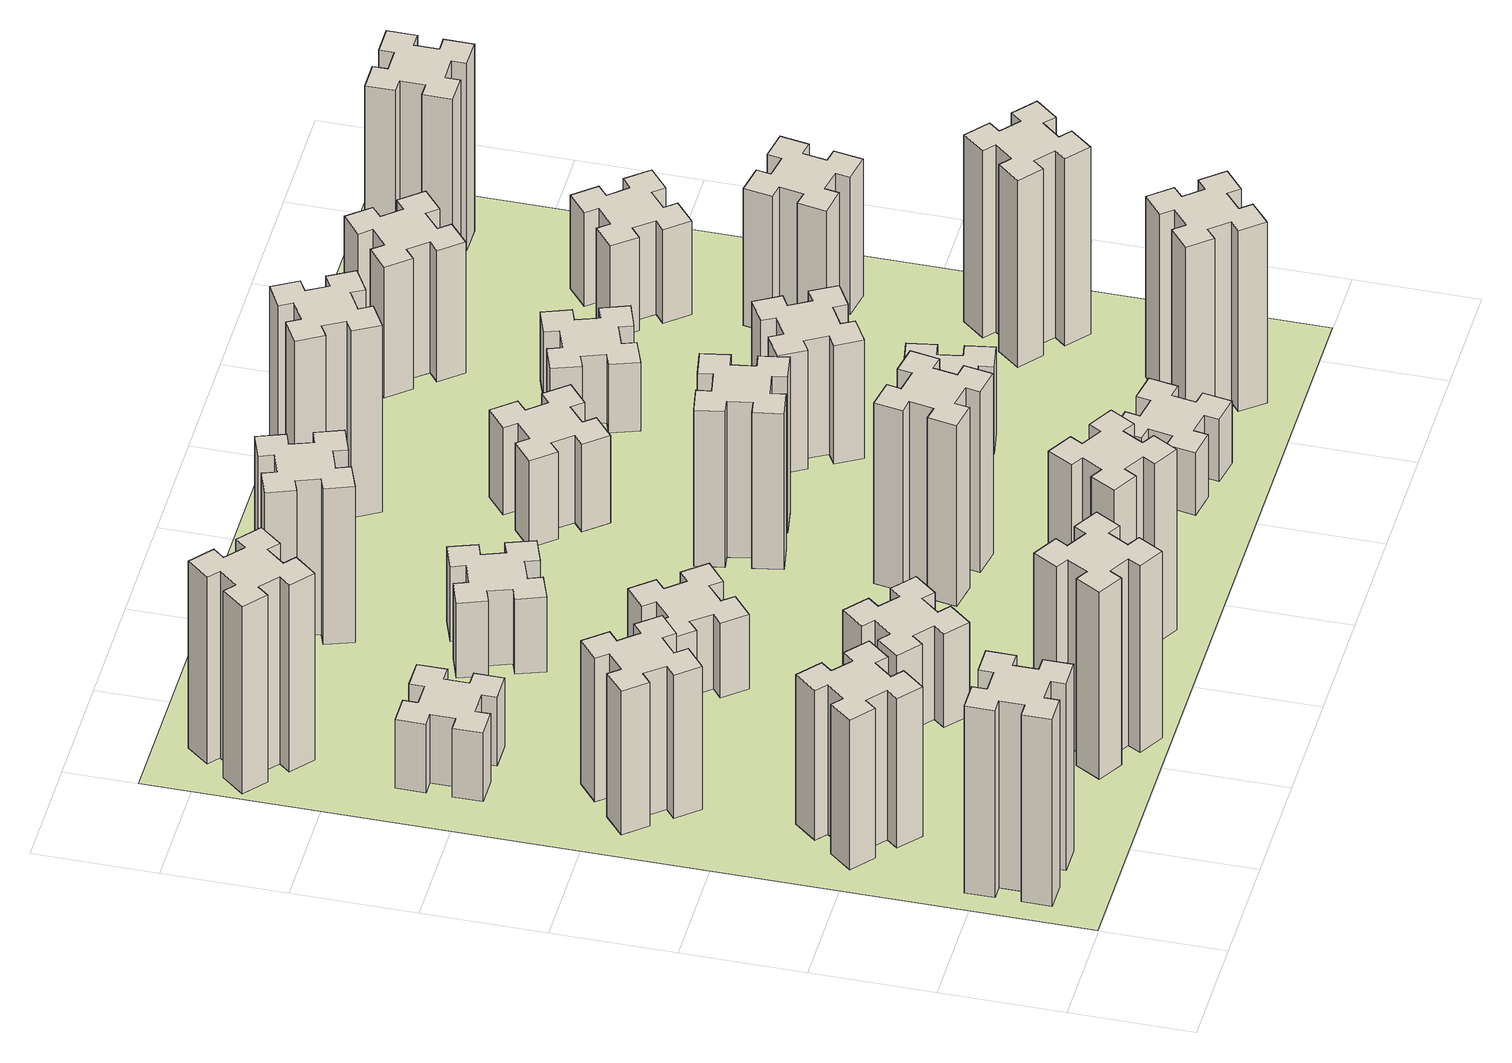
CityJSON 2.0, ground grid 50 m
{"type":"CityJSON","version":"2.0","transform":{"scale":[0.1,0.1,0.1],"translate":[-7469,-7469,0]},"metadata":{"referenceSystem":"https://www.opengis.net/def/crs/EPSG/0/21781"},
"CityObjects":{
"building1":{"type":"Building","attributes":{"class":"1000","function":"1000","usage":"1000","yearOfConstruction":2016,"roofType":"1000","measuredHeight":90,"storeysAboveGround":30,"storeysBelowGround":0},"geometry":[{"type":"Solid","lod":"1","boundaries":[[[[0,1,2,3,4,5,6,7,8,9,10,11,12,13,14,15,16,17,18,19]],[[17,16,20,21]],[[16,15,22,20]],[[15,14,23,22]],[[14,13,24,23]],[[13,12,25,24]],[[12,11,26,25]],[[11,10,27,26]],[[10,9,28,27]],[[9,8,29,28]],[[8,7,30,29]],[[7,6,31,30]],[[6,5,32,31]],[[5,4,33,32]],[[4,3,34,33]],[[3,2,35,34]],[[2,1,36,35]],[[1,0,37,36]],[[0,19,38,37]],[[19,18,39,38]],[[18,17,21,39]],[[24,25,26,27,28,29,30,31,32,33,34,35,36,37,38,39,21,20,22,23]]]]}]},
"building2":{"type":"Building","attributes":{"class":"1000","function":"1000","usage":"1000","yearOfConstruction":2016,"roofType":"1000","measuredHeight":72,"storeysAboveGround":30,"storeysBelowGround":0},"geometry":[{"type":"Solid","lod":"1","boundaries":[[[[40,41,42,43,44,45,46,47,48,49,50,51,52,53,54,55,56,57,58,59]],[[57,56,60,61]],[[56,55,62,60]],[[55,54,63,62]],[[54,53,64,63]],[[53,52,65,64]],[[52,51,66,65]],[[51,50,67,66]],[[50,49,68,67]],[[49,48,69,68]],[[48,47,70,69]],[[47,46,71,70]],[[46,45,72,71]],[[45,44,73,72]],[[44,43,74,73]],[[43,42,75,74]],[[42,41,76,75]],[[41,40,77,76]],[[40,59,78,77]],[[59,58,79,78]],[[58,57,61,79]],[[64,65,66,67,68,69,70,71,72,73,74,75,76,77,78,79,61,60,62,63]]]]}]},
"building3":{"type":"Building","attributes":{"class":"1000","function":"1000","usage":"1000","yearOfConstruction":2016,"roofType":"1000","measuredHeight":69,"storeysAboveGround":30,"storeysBelowGround":0},"geometry":[{"type":"Solid","lod":"1","boundaries":[[[[80,81,82,83,84,85,86,87,88,89,90,91,92,93,94,95,96,97,98,99]],[[97,96,100,101]],[[96,95,102,100]],[[95,94,103,102]],[[94,93,104,103]],[[93,92,105,104]],[[92,91,106,105]],[[91,90,107,106]],[[90,89,108,107]],[[89,88,109,108]],[[88,87,110,109]],[[87,86,111,110]],[[86,85,112,111]],[[85,84,113,112]],[[84,83,114,113]],[[83,82,115,114]],[[82,81,116,115]],[[81,80,117,116]],[[80,99,118,117]],[[99,98,119,118]],[[98,97,101,119]],[[104,105,106,107,108,109,110,111,112,113,114,115,116,117,118,119,101,100,102,103]]]]}]},
"building4":{"type":"Building","attributes":{"class":"1000","function":"1000","usage":"1000","yearOfConstruction":2016,"roofType":"1000","measuredHeight":33,"storeysAboveGround":30,"storeysBelowGround":0},"geometry":[{"type":"Solid","lod":"1","boundaries":[[[[120,121,122,123,124,125,126,127,128,129,130,131,132,133,134,135,136,137,138,139]],[[137,136,140,141]],[[136,135,142,140]],[[135,134,143,142]],[[134,133,144,143]],[[133,132,145,144]],[[132,131,146,145]],[[131,130,147,146]],[[130,129,148,147]],[[129,128,149,148]],[[128,127,150,149]],[[127,126,151,150]],[[126,125,152,151]],[[125,124,153,152]],[[124,123,154,153]],[[123,122,155,154]],[[122,121,156,155]],[[121,120,157,156]],[[120,139,158,157]],[[139,138,159,158]],[[138,137,141,159]],[[144,145,146,147,148,149,150,151,152,153,154,155,156,157,158,159,141,140,142,143]]]]}]},
"building5":{"type":"Building","attributes":{"class":"1000","function":"1000","usage":"1000","yearOfConstruction":2016,"roofType":"1000","measuredHeight":90,"storeysAboveGround":30,"storeysBelowGround":0},"geometry":[{"type":"Solid","lod":"1","boundaries":[[[[160,161,162,163,164,165,166,167,168,169,170,171,172,173,174,175,176,177,178,179]],[[177,176,180,181]],[[176,175,182,180]],[[175,174,183,182]],[[174,173,184,183]],[[173,172,185,184]],[[172,171,186,185]],[[171,170,187,186]],[[170,169,188,187]],[[169,168,189,188]],[[168,167,190,189]],[[167,166,191,190]],[[166,165,192,191]],[[165,164,193,192]],[[164,163,194,193]],[[163,162,195,194]],[[162,161,196,195]],[[161,160,197,196]],[[160,179,198,197]],[[179,178,199,198]],[[178,177,181,199]],[[184,185,186,187,188,189,190,191,192,193,194,195,196,197,198,199,181,180,182,183]]]]}]},
"building6":{"type":"Building","attributes":{"class":"1000","function":"1000","usage":"1000","yearOfConstruction":2016,"roofType":"1000","measuredHeight":90,"storeysAboveGround":30,"storeysBelowGround":0},"geometry":[{"type":"Solid","lod":"1","boundaries":[[[[200,201,202,203,204,205,206,207,208,209,210,211,212,213,214,215,216,217,218,219]],[[217,216,220,221]],[[216,215,222,220]],[[215,214,223,222]],[[214,213,224,223]],[[213,212,225,224]],[[212,211,226,225]],[[211,210,227,226]],[[210,209,228,227]],[[209,208,229,228]],[[208,207,230,229]],[[207,206,231,230]],[[206,205,232,231]],[[205,204,233,232]],[[204,203,234,233]],[[203,202,235,234]],[[202,201,236,235]],[[201,200,237,236]],[[200,219,238,237]],[[219,218,239,238]],[[218,217,221,239]],[[224,225,226,227,228,229,230,231,232,233,234,235,236,237,238,239,221,220,222,223]]]]}]},
"building7":{"type":"Building","attributes":{"class":"1000","function":"1000","usage":"1000","yearOfConstruction":2016,"roofType":"1000","measuredHeight":45,"storeysAboveGround":30,"storeysBelowGround":0},"geometry":[{"type":"Solid","lod":"1","boundaries":[[[[240,241,242,243,244,245,246,247,248,249,250,251,252,253,254,255,256,257,258,259]],[[257,256,260,261]],[[256,255,262,260]],[[255,254,263,262]],[[254,253,264,263]],[[253,252,265,264]],[[252,251,266,265]],[[251,250,267,266]],[[250,249,268,267]],[[249,248,269,268]],[[248,247,270,269]],[[247,246,271,270]],[[246,245,272,271]],[[245,244,273,272]],[[244,243,274,273]],[[243,242,275,274]],[[242,241,276,275]],[[241,240,277,276]],[[240,259,278,277]],[[259,258,279,278]],[[258,257,261,279]],[[264,265,266,267,268,269,270,271,272,273,274,275,276,277,278,279,261,260,262,263]]]]}]},
"building8":{"type":"Building","attributes":{"class":"1000","function":"1000","usage":"1000","yearOfConstruction":2016,"roofType":"1000","measuredHeight":36,"storeysAboveGround":30,"storeysBelowGround":0},"geometry":[{"type":"Solid","lod":"1","boundaries":[[[[280,281,282,283,284,285,286,287,288,289,290,291,292,293,294,295,296,297,298,299]],[[297,296,300,301]],[[296,295,302,300]],[[295,294,303,302]],[[294,293,304,303]],[[293,292,305,304]],[[292,291,306,305]],[[291,290,307,306]],[[290,289,308,307]],[[289,288,309,308]],[[288,287,310,309]],[[287,286,311,310]],[[286,285,312,311]],[[285,284,313,312]],[[284,283,314,313]],[[283,282,315,314]],[[282,281,316,315]],[[281,280,317,316]],[[280,299,318,317]],[[299,298,319,318]],[[298,297,301,319]],[[304,305,306,307,308,309,310,311,312,313,314,315,316,317,318,319,301,300,302,303]]]]}]},
"building9":{"type":"Building","attributes":{"class":"1000","function":"1000","usage":"1000","yearOfConstruction":2016,"roofType":"1000","measuredHeight":87,"storeysAboveGround":30,"storeysBelowGround":0},"geometry":[{"type":"Solid","lod":"1","boundaries":[[[[320,321,322,323,324,325,326,327,328,329,330,331,332,333,334,335,336,337,338,339]],[[337,336,340,341]],[[336,335,342,340]],[[335,334,343,342]],[[334,333,344,343]],[[333,332,345,344]],[[332,331,346,345]],[[331,330,347,346]],[[330,329,348,347]],[[329,328,349,348]],[[328,327,350,349]],[[327,326,351,350]],[[326,325,352,351]],[[325,324,353,352]],[[324,323,354,353]],[[323,322,355,354]],[[322,321,356,355]],[[321,320,357,356]],[[320,339,358,357]],[[339,338,359,358]],[[338,337,341,359]],[[344,345,346,347,348,349,350,351,352,353,354,355,356,357,358,359,341,340,342,343]]]]}]},
"building10":{"type":"Building","attributes":{"class":"1000","function":"1000","usage":"1000","yearOfConstruction":2016,"roofType":"1000","measuredHeight":36,"storeysAboveGround":30,"storeysBelowGround":0},"geometry":[{"type":"Solid","lod":"1","boundaries":[[[[360,361,362,363,364,365,366,367,368,369,370,371,372,373,374,375,376,377,378,379]],[[377,376,380,381]],[[376,375,382,380]],[[375,374,383,382]],[[374,373,384,383]],[[373,372,385,384]],[[372,371,386,385]],[[371,370,387,386]],[[370,369,388,387]],[[369,368,389,388]],[[368,367,390,389]],[[367,366,391,390]],[[366,365,392,391]],[[365,364,393,392]],[[364,363,394,393]],[[363,362,395,394]],[[362,361,396,395]],[[361,360,397,396]],[[360,379,398,397]],[[379,378,399,398]],[[378,377,381,399]],[[384,385,386,387,388,389,390,391,392,393,394,395,396,397,398,399,381,380,382,383]]]]}]},
"building11":{"type":"Building","attributes":{"class":"1000","function":"1000","usage":"1000","yearOfConstruction":2016,"roofType":"1000","measuredHeight":75,"storeysAboveGround":30,"storeysBelowGround":0},"geometry":[{"type":"Solid","lod":"1","boundaries":[[[[400,401,402,403,404,405,406,407,408,409,410,411,412,413,414,415,416,417,418,419]],[[417,416,420,421]],[[416,415,422,420]],[[415,414,423,422]],[[414,413,424,423]],[[413,412,425,424]],[[412,411,426,425]],[[411,410,427,426]],[[410,409,428,427]],[[409,408,429,428]],[[408,407,430,429]],[[407,406,431,430]],[[406,405,432,431]],[[405,404,433,432]],[[404,403,434,433]],[[403,402,435,434]],[[402,401,436,435]],[[401,400,437,436]],[[400,419,438,437]],[[419,418,439,438]],[[418,417,421,439]],[[424,425,426,427,428,429,430,431,432,433,434,435,436,437,438,439,421,420,422,423]]]]}]},
"building12":{"type":"Building","attributes":{"class":"1000","function":"1000","usage":"1000","yearOfConstruction":2016,"roofType":"1000","measuredHeight":87,"storeysAboveGround":30,"storeysBelowGround":0},"geometry":[{"type":"Solid","lod":"1","boundaries":[[[[440,441,442,443,444,445,446,447,448,449,450,451,452,453,454,455,456,457,458,459]],[[457,456,460,461]],[[456,455,462,460]],[[455,454,463,462]],[[454,453,464,463]],[[453,452,465,464]],[[452,451,466,465]],[[451,450,467,466]],[[450,449,468,467]],[[449,448,469,468]],[[448,447,470,469]],[[447,446,471,470]],[[446,445,472,471]],[[445,444,473,472]],[[444,443,474,473]],[[443,442,475,474]],[[442,441,476,475]],[[441,440,477,476]],[[440,459,478,477]],[[459,458,479,478]],[[458,457,461,479]],[[464,465,466,467,468,469,470,471,472,473,474,475,476,477,478,479,461,460,462,463]]]]}]},
"building13":{"type":"Building","attributes":{"class":"1000","function":"1000","usage":"1000","yearOfConstruction":2016,"roofType":"1000","measuredHeight":75,"storeysAboveGround":30,"storeysBelowGround":0},"geometry":[{"type":"Solid","lod":"1","boundaries":[[[[480,481,482,483,484,485,486,487,488,489,490,491,492,493,494,495,496,497,498,499]],[[497,496,500,501]],[[496,495,502,500]],[[495,494,503,502]],[[494,493,504,503]],[[493,492,505,504]],[[492,491,506,505]],[[491,490,507,506]],[[490,489,508,507]],[[489,488,509,508]],[[488,487,510,509]],[[487,486,511,510]],[[486,485,512,511]],[[485,484,513,512]],[[484,483,514,513]],[[483,482,515,514]],[[482,481,516,515]],[[481,480,517,516]],[[480,499,518,517]],[[499,498,519,518]],[[498,497,501,519]],[[504,505,506,507,508,509,510,511,512,513,514,515,516,517,518,519,501,500,502,503]]]]}]},
"building14":{"type":"Building","attributes":{"class":"1000","function":"1000","usage":"1000","yearOfConstruction":2016,"roofType":"1000","measuredHeight":42,"storeysAboveGround":30,"storeysBelowGround":0},"geometry":[{"type":"Solid","lod":"1","boundaries":[[[[520,521,522,523,524,525,526,527,528,529,530,531,532,533,534,535,536,537,538,539]],[[537,536,540,541]],[[536,535,542,540]],[[535,534,543,542]],[[534,533,544,543]],[[533,532,545,544]],[[532,531,546,545]],[[531,530,547,546]],[[530,529,548,547]],[[529,528,549,548]],[[528,527,550,549]],[[527,526,551,550]],[[526,525,552,551]],[[525,524,553,552]],[[524,523,554,553]],[[523,522,555,554]],[[522,521,556,555]],[[521,520,557,556]],[[520,539,558,557]],[[539,538,559,558]],[[538,537,541,559]],[[544,545,546,547,548,549,550,551,552,553,554,555,556,557,558,559,541,540,542,543]]]]}]},
"building15":{"type":"Building","attributes":{"class":"1000","function":"1000","usage":"1000","yearOfConstruction":2016,"roofType":"1000","measuredHeight":30,"storeysAboveGround":30,"storeysBelowGround":0},"geometry":[{"type":"Solid","lod":"1","boundaries":[[[[560,561,562,563,564,565,566,567,568,569,570,571,572,573,574,575,576,577,578,579]],[[577,576,580,581]],[[576,575,582,580]],[[575,574,583,582]],[[574,573,584,583]],[[573,572,585,584]],[[572,571,586,585]],[[571,570,587,586]],[[570,569,588,587]],[[569,568,589,588]],[[568,567,590,589]],[[567,566,591,590]],[[566,565,592,591]],[[565,564,593,592]],[[564,563,594,593]],[[563,562,595,594]],[[562,561,596,595]],[[561,560,597,596]],[[560,579,598,597]],[[579,578,599,598]],[[578,577,581,599]],[[584,585,586,587,588,589,590,591,592,593,594,595,596,597,598,599,581,580,582,583]]]]}]},
"building16":{"type":"Building","attributes":{"class":"1000","function":"1000","usage":"1000","yearOfConstruction":2016,"roofType":"1000","measuredHeight":90,"storeysAboveGround":30,"storeysBelowGround":0},"geometry":[{"type":"Solid","lod":"1","boundaries":[[[[600,601,602,603,604,605,606,607,608,609,610,611,612,613,614,615,616,617,618,619]],[[617,616,620,621]],[[616,615,622,620]],[[615,614,623,622]],[[614,613,624,623]],[[613,612,625,624]],[[612,611,626,625]],[[611,610,627,626]],[[610,609,628,627]],[[609,608,629,628]],[[608,607,630,629]],[[607,606,631,630]],[[606,605,632,631]],[[605,604,633,632]],[[604,603,634,633]],[[603,602,635,634]],[[602,601,636,635]],[[601,600,637,636]],[[600,619,638,637]],[[619,618,639,638]],[[618,617,621,639]],[[624,625,626,627,628,629,630,631,632,633,634,635,636,637,638,639,621,620,622,623]]]]}]},
"building17":{"type":"Building","attributes":{"class":"1000","function":"1000","usage":"1000","yearOfConstruction":2016,"roofType":"1000","measuredHeight":42,"storeysAboveGround":30,"storeysBelowGround":0},"geometry":[{"type":"Solid","lod":"1","boundaries":[[[[640,641,642,643,644,645,646,647,648,649,650,651,652,653,654,655,656,657,658,659]],[[657,656,660,661]],[[656,655,662,660]],[[655,654,663,662]],[[654,653,664,663]],[[653,652,665,664]],[[652,651,666,665]],[[651,650,667,666]],[[650,649,668,667]],[[649,648,669,668]],[[648,647,670,669]],[[647,646,671,670]],[[646,645,672,671]],[[645,644,673,672]],[[644,643,674,673]],[[643,642,675,674]],[[642,641,676,675]],[[641,640,677,676]],[[640,659,678,677]],[[659,658,679,678]],[[658,657,661,679]],[[664,665,666,667,668,669,670,671,672,673,674,675,676,677,678,679,661,660,662,663]]]]}]},
"building18":{"type":"Building","attributes":{"class":"1000","function":"1000","usage":"1000","yearOfConstruction":2016,"roofType":"1000","measuredHeight":57,"storeysAboveGround":30,"storeysBelowGround":0},"geometry":[{"type":"Solid","lod":"1","boundaries":[[[[680,681,682,683,684,685,686,687,688,689,690,691,692,693,694,695,696,697,698,699]],[[697,696,700,701]],[[696,695,702,700]],[[695,694,703,702]],[[694,693,704,703]],[[693,692,705,704]],[[692,691,706,705]],[[691,690,707,706]],[[690,689,708,707]],[[689,688,709,708]],[[688,687,710,709]],[[687,686,711,710]],[[686,685,712,711]],[[685,684,713,712]],[[684,683,714,713]],[[683,682,715,714]],[[682,681,716,715]],[[681,680,717,716]],[[680,699,718,717]],[[699,698,719,718]],[[698,697,701,719]],[[704,705,706,707,708,709,710,711,712,713,714,715,716,717,718,719,701,700,702,703]]]]}]},
"building19":{"type":"Building","attributes":{"class":"1000","function":"1000","usage":"1000","yearOfConstruction":2016,"roofType":"1000","measuredHeight":87,"storeysAboveGround":30,"storeysBelowGround":0},"geometry":[{"type":"Solid","lod":"1","boundaries":[[[[720,721,722,723,724,725,726,727,728,729,730,731,732,733,734,735,736,737,738,739]],[[737,736,740,741]],[[736,735,742,740]],[[735,734,743,742]],[[734,733,744,743]],[[733,732,745,744]],[[732,731,746,745]],[[731,730,747,746]],[[730,729,748,747]],[[729,728,749,748]],[[728,727,750,749]],[[727,726,751,750]],[[726,725,752,751]],[[725,724,753,752]],[[724,723,754,753]],[[723,722,755,754]],[[722,721,756,755]],[[721,720,757,756]],[[720,739,758,757]],[[739,738,759,758]],[[738,737,741,759]],[[744,745,746,747,748,749,750,751,752,753,754,755,756,757,758,759,741,740,742,743]]]]}]},
"building20":{"type":"Building","attributes":{"class":"1000","function":"1000","usage":"1000","yearOfConstruction":2016,"roofType":"1000","measuredHeight":33,"storeysAboveGround":30,"storeysBelowGround":0},"geometry":[{"type":"Solid","lod":"1","boundaries":[[[[760,761,762,763,764,765,766,767,768,769,770,771,772,773,774,775,776,777,778,779]],[[777,776,780,781]],[[776,775,782,780]],[[775,774,783,782]],[[774,773,784,783]],[[773,772,785,784]],[[772,771,786,785]],[[771,770,787,786]],[[770,769,788,787]],[[769,768,789,788]],[[768,767,790,789]],[[767,766,791,790]],[[766,765,792,791]],[[765,764,793,792]],[[764,763,794,793]],[[763,762,795,794]],[[762,761,796,795]],[[761,760,797,796]],[[760,779,798,797]],[[779,778,799,798]],[[778,777,781,799]],[[784,785,786,787,788,789,790,791,792,793,794,795,796,797,798,799,781,780,782,783]]]]}]},
"building21":{"type":"Building","attributes":{"class":"1000","function":"1000","usage":"1000","yearOfConstruction":2016,"roofType":"1000","measuredHeight":63,"storeysAboveGround":30,"storeysBelowGround":0},"geometry":[{"type":"Solid","lod":"1","boundaries":[[[[800,801,802,803,804,805,806,807,808,809,810,811,812,813,814,815,816,817,818,819]],[[817,816,820,821]],[[816,815,822,820]],[[815,814,823,822]],[[814,813,824,823]],[[813,812,825,824]],[[812,811,826,825]],[[811,810,827,826]],[[810,809,828,827]],[[809,808,829,828]],[[808,807,830,829]],[[807,806,831,830]],[[806,805,832,831]],[[805,804,833,832]],[[804,803,834,833]],[[803,802,835,834]],[[802,801,836,835]],[[801,800,837,836]],[[800,819,838,837]],[[819,818,839,838]],[[818,817,821,839]],[[824,825,826,827,828,829,830,831,832,833,834,835,836,837,838,839,821,820,822,823]]]]}]},
"building22":{"type":"Building","attributes":{"class":"1000","function":"1000","usage":"1000","yearOfConstruction":2016,"roofType":"1000","measuredHeight":90,"storeysAboveGround":30,"storeysBelowGround":0},"geometry":[{"type":"Solid","lod":"1","boundaries":[[[[840,841,842,843,844,845,846,847,848,849,850,851,852,853,854,855,856,857,858,859]],[[857,856,860,861]],[[856,855,862,860]],[[855,854,863,862]],[[854,853,864,863]],[[853,852,865,864]],[[852,851,866,865]],[[851,850,867,866]],[[850,849,868,867]],[[849,848,869,868]],[[848,847,870,869]],[[847,846,871,870]],[[846,845,872,871]],[[845,844,873,872]],[[844,843,874,873]],[[843,842,875,874]],[[842,841,876,875]],[[841,840,877,876]],[[840,859,878,877]],[[859,858,879,878]],[[858,857,861,879]],[[864,865,866,867,868,869,870,871,872,873,874,875,876,877,878,879,861,860,862,863]]]]}]},
"building23":{"type":"Building","attributes":{"class":"1000","function":"1000","usage":"1000","yearOfConstruction":2016,"roofType":"1000","measuredHeight":66,"storeysAboveGround":30,"storeysBelowGround":0},"geometry":[{"type":"Solid","lod":"1","boundaries":[[[[880,881,882,883,884,885,886,887,888,889,890,891,892,893,894,895,896,897,898,899]],[[897,896,900,901]],[[896,895,902,900]],[[895,894,903,902]],[[894,893,904,903]],[[893,892,905,904]],[[892,891,906,905]],[[891,890,907,906]],[[890,889,908,907]],[[889,888,909,908]],[[888,887,910,909]],[[887,886,911,910]],[[886,885,912,911]],[[885,884,913,912]],[[884,883,914,913]],[[883,882,915,914]],[[882,881,916,915]],[[881,880,917,916]],[[880,899,918,917]],[[899,898,919,918]],[[898,897,901,919]],[[904,905,906,907,908,909,910,911,912,913,914,915,916,917,918,919,901,900,902,903]]]]}]},
"building24":{"type":"Building","attributes":{"class":"1000","function":"1000","usage":"1000","yearOfConstruction":2016,"roofType":"1000","measuredHeight":45,"storeysAboveGround":30,"storeysBelowGround":0},"geometry":[{"type":"Solid","lod":"1","boundaries":[[[[920,921,922,923,924,925,926,927,928,929,930,931,932,933,934,935,936,937,938,939]],[[937,936,940,941]],[[936,935,942,940]],[[935,934,943,942]],[[934,933,944,943]],[[933,932,945,944]],[[932,931,946,945]],[[931,930,947,946]],[[930,929,948,947]],[[929,928,949,948]],[[928,927,950,949]],[[927,926,951,950]],[[926,925,952,951]],[[925,924,953,952]],[[924,923,954,953]],[[923,922,955,954]],[[922,921,956,955]],[[921,920,957,956]],[[920,939,958,957]],[[939,938,959,958]],[[938,937,941,959]],[[944,945,946,947,948,949,950,951,952,953,954,955,956,957,958,959,941,940,942,943]]]]}]},
"building25":{"type":"Building","attributes":{"class":"1000","function":"1000","usage":"1000","yearOfConstruction":2016,"roofType":"1000","measuredHeight":90,"storeysAboveGround":30,"storeysBelowGround":0},"geometry":[{"type":"Solid","lod":"1","boundaries":[[[[960,961,962,963,964,965,966,967,968,969,970,971,972,973,974,975,976,977,978,979]],[[977,976,980,981]],[[976,975,982,980]],[[975,974,983,982]],[[974,973,984,983]],[[973,972,985,984]],[[972,971,986,985]],[[971,970,987,986]],[[970,969,988,987]],[[969,968,989,988]],[[968,967,990,989]],[[967,966,991,990]],[[966,965,992,991]],[[965,964,993,992]],[[964,963,994,993]],[[963,962,995,994]],[[962,961,996,995]],[[961,960,997,996]],[[960,979,998,997]],[[979,978,999,998]],[[978,977,981,999]],[[984,985,986,987,988,989,990,991,992,993,994,995,996,997,998,999,981,980,982,983]]]]}]},
"landuse1":{"type":"LandUse","attributes":{"name":"plot1","function":"1010"},"geometry":[{"type":"MultiSurface","lod":"1","boundaries":[[[1000,1001,1002,1003]]]}]}
},
"vertices":[
[165,425,0],[165,325,0],[105,325,0],[105,205,0],[225,205,0],[225,265,0],[325,265,0],[325,205,0],[445,205,0],[445,325,0],[385,325,0],[385,425,0],[445,425,0],[445,545,0],[325,545,0],[325,485,0],[225,485,0],[225,545,0],[105,545,0],[105,425,0],[225,485,900],[225,545,900],[325,485,900],[325,545,900],[445,545,900],[445,425,900],[385,425,900],[385,325,900],[445,325,900],[445,205,900],[325,205,900],[325,265,900],[225,265,900],[225,205,900],[105,205,900],[105,325,900],[165,325,900],[165,425,900],[105,425,900],[105,545,900],
[484,1067,0],[408,1132,0],[446,1178,0],[354,1255,0],[277,1163,0],[323,1124,0],[259,1048,0],[213,1086,0],[136,994,0],[228,917,0],[266,963,0],[343,899,0],[304,853,0],[396,776,0],[473,868,0],[427,906,0],[492,983,0],[538,944,0],[615,1036,0],[523,1113,0],[492,983,720],[538,944,720],[427,906,720],[473,868,720],[396,776,720],[304,853,720],[343,899,720],[266,963,720],[228,917,720],[136,994,720],[213,1086,720],[259,1048,720],[323,1124,720],[277,1163,720],[354,1255,720],[446,1178,720],[408,1132,720],[484,1067,720],[523,1113,720],[615,1036,720],
[492,1888,0],[427,1964,0],[473,2003,0],[396,2095,0],[304,2018,0],[343,1972,0],[266,1907,0],[228,1953,0],[136,1876,0],[213,1784,0],[259,1823,0],[323,1746,0],[277,1708,0],[354,1616,0],[446,1693,0],[408,1739,0],[484,1803,0],[523,1757,0],[615,1834,0],[538,1926,0],[484,1803,690],[523,1757,690],[408,1739,690],[446,1693,690],[354,1616,690],[277,1708,690],[323,1746,690],[259,1823,690],[213,1784,690],[136,1876,690],[228,1953,690],[266,1907,690],[343,1972,690],[304,2018,690],[396,2095,690],[473,2003,690],[427,1964,690],[492,1888,690],[538,1926,690],[615,1834,690],
[485,2545,0],[485,2645,0],[545,2645,0],[545,2765,0],[425,2765,0],[425,2705,0],[325,2705,0],[325,2765,0],[205,2765,0],[205,2645,0],[265,2645,0],[265,2545,0],[205,2545,0],[205,2425,0],[325,2425,0],[325,2485,0],[425,2485,0],[425,2425,0],[545,2425,0],[545,2545,0],[425,2485,330],[425,2425,330],[325,2485,330],[325,2425,330],[205,2425,330],[205,2545,330],[265,2545,330],[265,2645,330],[205,2645,330],[205,2765,330],[325,2765,330],[325,2705,330],[425,2705,330],[425,2765,330],[545,2765,330],[545,2645,330],[485,2645,330],[485,2545,330],[545,2545,330],[545,2425,330],
[1214,346,0],[1127,396,0],[1157,448,0],[1053,508,0],[993,404,0],[1045,374,0],[995,287,0],[943,317,0],[883,213,0],[987,153,0],[1017,205,0],[1104,155,0],[1074,103,0],[1178,43,0],[1238,147,0],[1186,177,0],[1236,264,0],[1288,234,0],[1348,338,0],[1244,398,0],[1236,264,900],[1288,234,900],[1186,177,900],[1238,147,900],[1178,43,900],[1074,103,900],[1104,155,900],[1017,205,900],[987,153,900],[883,213,900],[943,317,900],[995,287,900],[1045,374,900],[993,404,900],[1053,508,900],[1157,448,900],[1127,396,900],[1214,346,900],[1244,398,900],[1348,338,900],
[384,3387,0],[308,3452,0],[346,3498,0],[254,3575,0],[177,3483,0],[223,3444,0],[159,3368,0],[113,3406,0],[36,3314,0],[128,3237,0],[166,3283,0],[243,3219,0],[204,3173,0],[296,3096,0],[373,3188,0],[327,3226,0],[392,3303,0],[438,3264,0],[515,3356,0],[423,3433,0],[392,3303,900],[438,3264,900],[327,3226,900],[373,3188,900],[296,3096,900],[204,3173,900],[243,3219,900],[166,3283,900],[128,3237,900],[36,3314,900],[113,3406,900],[159,3368,900],[223,3444,900],[177,3483,900],[254,3575,900],[346,3498,900],[308,3452,900],[384,3387,900],[423,3433,900],[515,3356,900],
[1167,906,0],[1232,983,0],[1278,944,0],[1355,1036,0],[1263,1113,0],[1224,1067,0],[1148,1132,0],[1186,1178,0],[1094,1255,0],[1017,1163,0],[1063,1124,0],[999,1048,0],[953,1086,0],[876,994,0],[968,917,0],[1006,963,0],[1083,899,0],[1044,853,0],[1136,776,0],[1213,868,0],[1083,899,450],[1044,853,450],[1006,963,450],[968,917,450],[876,994,450],[953,1086,450],[999,1048,450],[1063,1124,450],[1017,1163,450],[1094,1255,450],[1186,1178,450],[1148,1132,450],[1224,1067,450],[1263,1113,450],[1355,1036,450],[1278,944,450],[1232,983,450],[1167,906,450],[1213,868,450],[1136,776,450],
[1083,1972,0],[1006,1907,0],[968,1953,0],[876,1876,0],[953,1784,0],[999,1823,0],[1063,1746,0],[1017,1708,0],[1094,1616,0],[1186,1693,0],[1148,1739,0],[1224,1803,0],[1263,1757,0],[1355,1834,0],[1278,1926,0],[1232,1888,0],[1167,1964,0],[1213,2003,0],[1136,2095,0],[1044,2018,0],[1167,1964,360],[1213,2003,360],[1232,1888,360],[1278,1926,360],[1355,1834,360],[1263,1757,360],[1224,1803,360],[1148,1739,360],[1186,1693,360],[1094,1616,360],[1017,1708,360],[1063,1746,360],[999,1823,360],[953,1784,360],[876,1876,360],[968,1953,360],[1006,1907,360],[1083,1972,360],[1044,2018,360],[1136,2095,360],
[1657,305,0],[1744,255,0],[1714,203,0],[1818,143,0],[1878,247,0],[1826,277,0],[1876,364,0],[1928,334,0],[1988,438,0],[1884,498,0],[1854,446,0],[1767,496,0],[1797,548,0],[1693,608,0],[1633,504,0],[1685,474,0],[1635,387,0],[1583,417,0],[1523,313,0],[1627,253,0],[1635,387,870],[1583,417,870],[1685,474,870],[1633,504,870],[1693,608,870],[1797,548,870],[1767,496,870],[1854,446,870],[1884,498,870],[1988,438,870],[1928,334,870],[1876,364,870],[1826,277,870],[1878,247,870],[1818,143,870],[1714,203,870],[1744,255,870],[1657,305,870],[1627,253,870],[1523,313,870],
[1106,2475,0],[1200,2509,0],[1220,2453,0],[1333,2494,0],[1292,2607,0],[1236,2586,0],[1202,2680,0],[1258,2700,0],[1217,2813,0],[1104,2772,0],[1125,2716,0],[1031,2682,0],[1010,2738,0],[897,2697,0],[939,2584,0],[995,2605,0],[1029,2511,0],[973,2490,0],[1014,2377,0],[1127,2419,0],[1029,2511,360],[973,2490,360],[995,2605,360],[939,2584,360],[897,2697,360],[1010,2738,360],[1031,2682,360],[1125,2716,360],[1104,2772,360],[1217,2813,360],[1258,2700,360],[1202,2680,360],[1236,2586,360],[1292,2607,360],[1333,2494,360],[1220,2453,360],[1200,2509,360],[1106,2475,360],[1127,2419,360],[1014,2377,360],
[1125,3456,0],[1031,3422,0],[1010,3478,0],[897,3437,0],[939,3324,0],[995,3345,0],[1029,3251,0],[973,3230,0],[1014,3117,0],[1127,3159,0],[1106,3215,0],[1200,3249,0],[1220,3193,0],[1333,3234,0],[1292,3347,0],[1236,3326,0],[1202,3420,0],[1258,3440,0],[1217,3553,0],[1104,3512,0],[1202,3420,750],[1258,3440,750],[1236,3326,750],[1292,3347,750],[1333,3234,750],[1220,3193,750],[1200,3249,750],[1106,3215,750],[1127,3159,750],[1014,3117,750],[973,3230,750],[1029,3251,750],[995,3345,750],[939,3324,750],[897,3437,750],[1010,3478,750],[1031,3422,750],[1125,3456,750],[1104,3512,750],[1217,3553,750],
[2055,1047,0],[2072,1145,0],[2131,1135,0],[2152,1253,0],[2034,1274,0],[2024,1215,0],[1925,1232,0],[1936,1291,0],[1817,1312,0],[1797,1194,0],[1856,1184,0],[1838,1085,0],[1779,1096,0],[1758,977,0],[1877,957,0],[1887,1016,0],[1985,998,0],[1975,939,0],[2093,918,0],[2114,1037,0],[1985,998,870],[1975,939,870],[1887,1016,870],[1877,957,870],[1758,977,870],[1779,1096,870],[1838,1085,870],[1856,1184,870],[1797,1194,870],[1817,1312,870],[1936,1291,870],[1925,1232,870],[2024,1215,870],[2034,1274,870],[2152,1253,870],[2131,1135,870],[2072,1145,870],[2055,1047,870],[2114,1037,870],[2093,918,870],
[2072,1825,0],[2055,1924,0],[2114,1934,0],[2093,2052,0],[1975,2031,0],[1985,1972,0],[1887,1955,0],[1877,2014,0],[1758,1993,0],[1779,1875,0],[1838,1885,0],[1856,1787,0],[1797,1777,0],[1817,1658,0],[1936,1679,0],[1925,1738,0],[2024,1756,0],[2034,1697,0],[2152,1717,0],[2131,1836,0],[2024,1756,750],[2034,1697,750],[1925,1738,750],[1936,1679,750],[1817,1658,750],[1797,1777,750],[1856,1787,750],[1838,1885,750],[1779,1875,750],[1758,1993,750],[1877,2014,750],[1887,1955,750],[1985,1972,750],[1975,2031,750],[2093,2052,750],[2114,1934,750],[2055,1924,750],[2072,1825,750],[2131,1836,750],[2152,1717,750],
[1839,2563,0],[1903,2486,0],[1857,2448,0],[1934,2356,0],[2026,2433,0],[1988,2479,0],[2064,2543,0],[2103,2497,0],[2195,2574,0],[2118,2666,0],[2072,2628,0],[2007,2704,0],[2053,2743,0],[1976,2835,0],[1884,2758,0],[1923,2712,0],[1846,2647,0],[1808,2693,0],[1716,2616,0],[1793,2524,0],[1846,2647,420],[1808,2693,420],[1923,2712,420],[1884,2758,420],[1976,2835,420],[2053,2743,420],[2007,2704,420],[2072,2628,420],[2118,2666,420],[2195,2574,420],[2103,2497,420],[2064,2543,420],[1988,2479,420],[2026,2433,420],[1934,2356,420],[1857,2448,420],[1903,2486,420],[1839,2563,420],[1793,2524,420],[1716,2616,420],
[2596,444,0],[2578,345,0],[2519,356,0],[2498,237,0],[2617,217,0],[2627,276,0],[2725,258,0],[2715,199,0],[2833,178,0],[2854,297,0],[2795,307,0],[2812,405,0],[2871,395,0],[2892,513,0],[2774,534,0],[2764,475,0],[2665,492,0],[2676,551,0],[2557,572,0],[2537,454,0],[2665,492,300],[2676,551,300],[2764,475,300],[2774,534,300],[2892,513,300],[2871,395,300],[2812,405,300],[2795,307,300],[2854,297,300],[2833,178,300],[2715,199,300],[2725,258,300],[2627,276,300],[2617,217,300],[2498,237,300],[2519,356,300],[2578,345,300],[2596,444,300],[2537,454,300],[2557,572,300],
[1844,3556,0],[1757,3506,0],[1727,3558,0],[1623,3498,0],[1683,3394,0],[1735,3424,0],[1785,3337,0],[1733,3307,0],[1793,3203,0],[1897,3263,0],[1867,3315,0],[1954,3365,0],[1984,3313,0],[2088,3373,0],[2028,3477,0],[1976,3447,0],[1926,3534,0],[1978,3564,0],[1918,3668,0],[1814,3608,0],[1926,3534,900],[1978,3564,900],[1976,3447,900],[2028,3477,900],[2088,3373,900],[1984,3313,900],[1954,3365,900],[1867,3315,900],[1897,3263,900],[1793,3203,900],[1733,3307,900],[1785,3337,900],[1735,3424,900],[1683,3394,900],[1623,3498,900],[1727,3558,900],[1757,3506,900],[1844,3556,900],[1814,3608,900],[1918,3668,900],
[2625,1332,0],[2527,1315,0],[2517,1374,0],[2398,1353,0],[2419,1235,0],[2478,1245,0],[2496,1147,0],[2437,1137,0],[2457,1018,0],[2576,1039,0],[2565,1098,0],[2664,1116,0],[2674,1057,0],[2792,1077,0],[2771,1196,0],[2712,1185,0],[2695,1284,0],[2754,1294,0],[2733,1412,0],[2615,1391,0],[2695,1284,420],[2754,1294,420],[2712,1185,420],[2771,1196,420],[2792,1077,420],[2674,1057,420],[2664,1116,420],[2565,1098,420],[2576,1039,420],[2457,1018,420],[2437,1137,420],[2496,1147,420],[2478,1245,420],[2419,1235,420],[2398,1353,420],[2517,1374,420],[2527,1315,420],[2625,1332,420],[2615,1391,420],[2733,1412,420],
[2475,1744,0],[2525,1657,0],[2473,1627,0],[2533,1523,0],[2637,1583,0],[2607,1635,0],[2694,1685,0],[2724,1633,0],[2828,1693,0],[2768,1797,0],[2716,1767,0],[2666,1854,0],[2718,1884,0],[2658,1988,0],[2554,1928,0],[2584,1876,0],[2497,1826,0],[2467,1878,0],[2363,1818,0],[2423,1714,0],[2497,1826,570],[2467,1878,570],[2584,1876,570],[2554,1928,570],[2658,1988,570],[2718,1884,570],[2666,1854,570],[2716,1767,570],[2768,1797,570],[2828,1693,570],[2724,1633,570],[2694,1685,570],[2607,1635,570],[2637,1583,570],[2533,1523,570],[2473,1627,570],[2525,1657,570],[2475,1744,570],[2423,1714,570],[2363,1818,570],
[3268,259,0],[3344,323,0],[3383,277,0],[3475,354,0],[3398,446,0],[3352,408,0],[3287,484,0],[3333,523,0],[3256,615,0],[3164,538,0],[3203,492,0],[3126,427,0],[3088,473,0],[2996,396,0],[3073,304,0],[3119,343,0],[3183,266,0],[3137,228,0],[3214,136,0],[3306,213,0],[3183,266,870],[3137,228,870],[3119,343,870],[3073,304,870],[2996,396,870],[3088,473,870],[3126,427,870],[3203,492,870],[3164,538,870],[3256,615,870],[3333,523,870],[3287,484,870],[3352,408,870],[3398,446,870],[3475,354,870],[3383,277,870],[3344,323,870],[3268,259,870],[3306,213,870],[3214,136,870],
[2586,2475,0],[2680,2509,0],[2700,2453,0],[2813,2494,0],[2772,2607,0],[2716,2586,0],[2682,2680,0],[2738,2700,0],[2697,2813,0],[2584,2772,0],[2605,2716,0],[2511,2682,0],[2490,2738,0],[2377,2697,0],[2419,2584,0],[2475,2605,0],[2509,2511,0],[2453,2490,0],[2494,2377,0],[2607,2419,0],[2509,2511,330],[2453,2490,330],[2475,2605,330],[2419,2584,330],[2377,2697,330],[2490,2738,330],[2511,2682,330],[2605,2716,330],[2584,2772,330],[2697,2813,330],[2738,2700,330],[2682,2680,330],[2716,2586,330],[2772,2607,330],[2813,2494,330],[2700,2453,330],[2680,2509,330],[2586,2475,330],[2607,2419,330],[2494,2377,330],
[2812,3368,0],[2747,3444,0],[2793,3483,0],[2716,3575,0],[2624,3498,0],[2663,3452,0],[2586,3387,0],[2548,3433,0],[2456,3356,0],[2533,3264,0],[2579,3303,0],[2643,3226,0],[2597,3188,0],[2674,3096,0],[2766,3173,0],[2728,3219,0],[2804,3283,0],[2843,3237,0],[2935,3314,0],[2858,3406,0],[2804,3283,630],[2843,3237,630],[2728,3219,630],[2766,3173,630],[2674,3096,630],[2597,3188,630],[2643,3226,630],[2579,3303,630],[2533,3264,630],[2456,3356,630],[2548,3433,630],[2586,3387,630],[2663,3452,630],[2624,3498,630],[2716,3575,630],[2793,3483,630],[2747,3444,630],[2812,3368,630],[2858,3406,630],[2935,3314,630],
[3487,1006,0],[3552,1083,0],[3598,1044,0],[3675,1136,0],[3583,1213,0],[3544,1167,0],[3468,1232,0],[3506,1278,0],[3414,1355,0],[3337,1263,0],[3383,1224,0],[3319,1148,0],[3273,1186,0],[3196,1094,0],[3288,1017,0],[3326,1063,0],[3403,999,0],[3364,953,0],[3456,876,0],[3533,968,0],[3403,999,900],[3364,953,900],[3326,1063,900],[3288,1017,900],[3196,1094,900],[3273,1186,900],[3319,1148,900],[3383,1224,900],[3337,1263,900],[3414,1355,900],[3506,1278,900],[3468,1232,900],[3544,1167,900],[3583,1213,900],[3675,1136,900],[3598,1044,900],[3552,1083,900],[3487,1006,900],[3533,968,900],[3456,876,900],
[3267,1856,0],[3365,1838,0],[3355,1779,0],[3473,1758,0],[3494,1877,0],[3435,1887,0],[3452,1985,0],[3511,1975,0],[3532,2093,0],[3414,2114,0],[3404,2055,0],[3305,2072,0],[3316,2131,0],[3197,2152,0],[3177,2034,0],[3236,2024,0],[3218,1925,0],[3159,1936,0],[3138,1817,0],[3257,1797,0],[3218,1925,660],[3159,1936,660],[3236,2024,660],[3177,2034,660],[3197,2152,660],[3316,2131,660],[3305,2072,660],[3404,2055,660],[3414,2114,660],[3532,2093,660],[3511,1975,660],[3452,1985,660],[3435,1887,660],[3494,1877,660],[3473,1758,660],[3355,1779,660],[3365,1838,660],[3267,1856,660],[3257,1797,660],[3138,1817,660],
[3119,2563,0],[3183,2486,0],[3137,2448,0],[3214,2356,0],[3306,2433,0],[3268,2479,0],[3344,2543,0],[3383,2497,0],[3475,2574,0],[3398,2666,0],[3352,2628,0],[3287,2704,0],[3333,2743,0],[3256,2835,0],[3164,2758,0],[3203,2712,0],[3126,2647,0],[3088,2693,0],[2996,2616,0],[3073,2524,0],[3126,2647,450],[3088,2693,450],[3203,2712,450],[3164,2758,450],[3256,2835,450],[3333,2743,450],[3287,2704,450],[3352,2628,450],[3398,2666,450],[3475,2574,450],[3383,2497,450],[3344,2543,450],[3268,2479,450],[3306,2433,450],[3214,2356,450],[3137,2448,450],[3183,2486,450],[3119,2563,450],[3073,2524,450],[2996,2616,450],
[3285,3325,0],[3385,3325,0],[3385,3265,0],[3505,3265,0],[3505,3385,0],[3445,3385,0],[3445,3485,0],[3505,3485,0],[3505,3605,0],[3385,3605,0],[3385,3545,0],[3285,3545,0],[3285,3605,0],[3165,3605,0],[3165,3485,0],[3225,3485,0],[3225,3385,0],[3165,3385,0],[3165,3265,0],[3285,3265,0],[3225,3385,900],[3165,3385,900],[3225,3485,900],[3165,3485,900],[3165,3605,900],[3285,3605,900],[3285,3545,900],[3385,3545,900],[3385,3605,900],[3505,3605,900],[3505,3485,900],[3445,3485,900],[3445,3385,900],[3505,3385,900],[3505,3265,900],[3385,3265,900],[3385,3325,900],[3285,3325,900],[3285,3265,900],[3165,3265,900],
[5,3705,0],[3705,3705,0],[3705,5,0],[5,5,0]
]}
